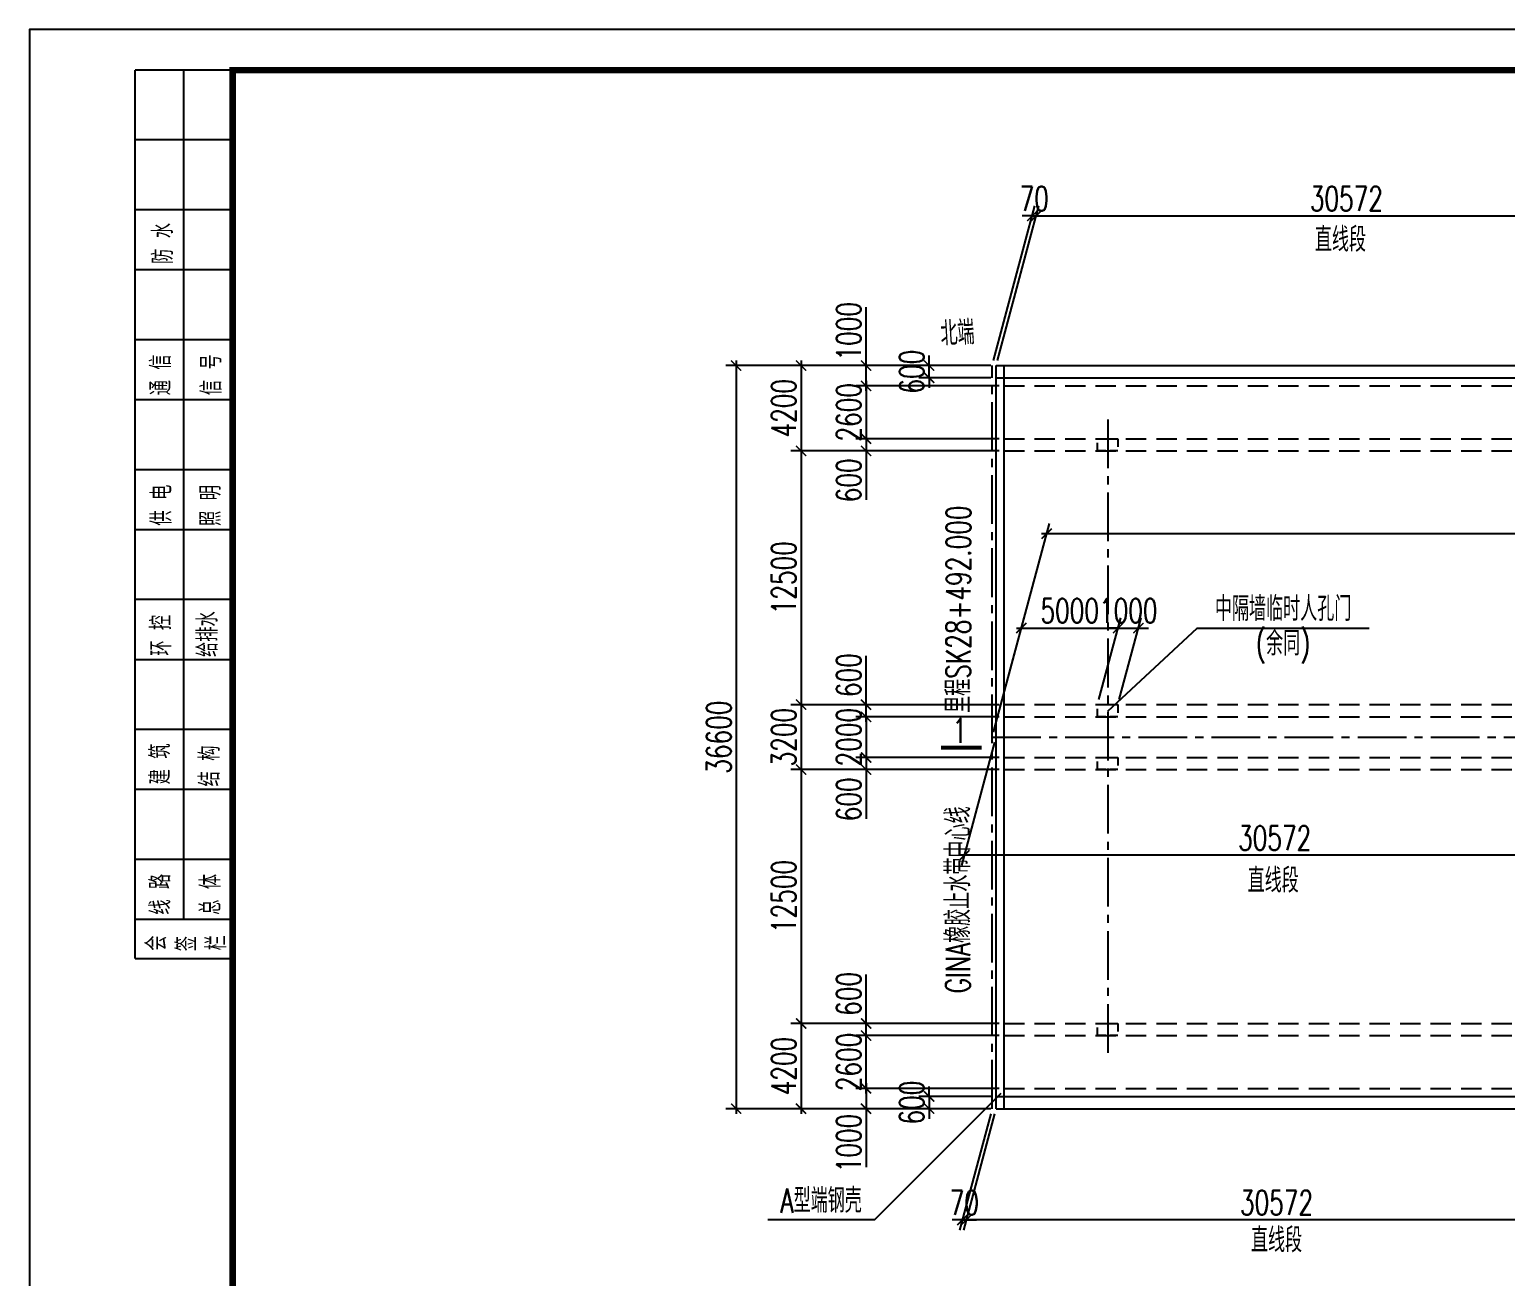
# Model space of a CAD drawing. Extents: x 469178 to 607089, y 116135 to 145965.
# Drawn here: x 469178 to 487349, y 130480 to 145835 of the extents above; entities that cross this region are included whole.
import ezdxf

# ---------------------------------------------------------------- set-up
doc = ezdxf.new("R2010")
doc.units = 0
doc.header["$LTSCALE"] = 100
doc.header["$MEASUREMENT"] = 0
for name, pattern in [('CENTER2', [1.125, 0.75, -0.125, 0.125, -0.125]), ('DASHED', [0.75, 0.5, -0.25]), ('DASHED2', [0.375, 0.25, -0.125])]:
    doc.linetypes.add(name, pattern=pattern)
doc.layers.get('0').update_dxf_attribs({"linetype": 'CONTINUOUS'})
doc.layers.get('Defpoints').update_dxf_attribs({"linetype": 'CONTINUOUS'})
for name, color, linetype in [('01 标  注', 1, 'CONTINUOUS'), ('02 结  构', 5, 'CONTINUOUS'), ('4', 4, 'CONTINUOUS'), ('辅助线', 1, 'CONTINUOUS')]:
    doc.layers.add(name, color=color, linetype=linetype)
doc.styles.get("Standard").update_dxf_attribs({"font": 'txt1.shx', "width": 0.7, "bigfont": 'hztxt.shx'})
doc.styles.add('TK', font='romanc.shx', dxfattribs={"width": 0.75, "bigfont": 'hztxt.shx'})
doc.dimstyles.new('1：400', dxfattribs={"dimscale": 100, "dimtxt": 3, "dimasz": 1.25, "dimexe": 1.25, "dimexo": 0.625, "dimtad": 1, "dimdec": 0, "dimlfac": 4, "dimdsep": 46, "dimtxsty": 'Standard', "dimblk": 'ARCHTICK', "dimcen": 2.5, "dimdle": 0.625, "dimclrt": 1, "dimadec": 0, "dimazin": 1, "dimtfac": 1, "dimtdec": 0, "dimtix": 1, "dimtmove": 0, "dimatfit": 3, "dimfxl": 0, "dimarcsym": 0})

# ---------------------------------------------------------------- blocks, each defined once
blk = doc.blocks.new('_ArchTick')
at = {"color": 0, "linetype": 'ByBlock', "const_width": 0.15}
blk.add_lwpolyline([(-0.5, -0.5), (0.5, 0.5)], dxfattribs=at)
blk = doc.blocks.new('*D4')
at = {"layer": '01 标  注', "color": 0, "lineweight": -2, "ltscale": 4}
for p, q in [((481093, 141759), (481604, 143664)), ((488734, 141759), (489244, 143664)), ((481508, 143539), (489273, 143539))]:
    blk.add_line(p, q, dxfattribs=at)
at = {"layer": 'Defpoints', "color": 0, "ltscale": 4}
for p in [(489211, 143539), (481077, 141696), (488717, 141696)]:
    blk.add_point(p, dxfattribs=at)
at = {"layer": '01 标  注', "color": 0, "lineweight": -2, "ltscale": 4, "xscale": 125, "yscale": 125, "zscale": 125, "rotation": 180}
blk.add_blockref('_ArchTick', (481570, 143539), dxfattribs=at)
at = {"layer": '01 标  注', "color": 0, "lineweight": -2, "ltscale": 4, "xscale": 125, "yscale": 125, "zscale": 125}
blk.add_blockref('_ArchTick', (489211, 143539), dxfattribs=at)
at = {"layer": '01 标  注', "color": 1, "ltscale": 4, "insert": (485390, 143752), "char_height": 300, "attachment_point": 5}
blk.add_mtext('30572', dxfattribs=at)
blk = doc.blocks.new('*D33')
at = {"layer": '01 标  注', "color": 0, "lineweight": -2, "ltscale": 4}
for p, q in [((479477, 141696), (479477, 142417)), ((481014, 141696), (479352, 141696)), ((479477, 141384), (479477, 141696)), ((481014, 141446), (479352, 141446))]:
    blk.add_line(p, q, dxfattribs=at)
at = {"layer": 'Defpoints', "color": 0, "ltscale": 4}
for p in [(479477, 141696), (481077, 141696), (481077, 141446)]:
    blk.add_point(p, dxfattribs=at)
at = {"layer": '01 标  注', "color": 0, "lineweight": -2, "ltscale": 4, "xscale": 125, "yscale": 125, "zscale": 125}
for p, rotation in [((479477, 141696), 90), ((479477, 141446), 270)]:
    blk.add_blockref('_ArchTick', p, dxfattribs=dict(at, rotation=rotation))
at = {"layer": '01 标  注', "color": 1, "ltscale": 4, "insert": (479264, 142119), "char_height": 300, "attachment_point": 5, "rotation": 90}
blk.add_mtext('1000', dxfattribs=at)
blk = doc.blocks.new('*D34')
at = {"layer": '01 标  注', "color": 0, "lineweight": -2, "ltscale": 4}
for p, q in [((481114, 141446), (479352, 141446)), ((479477, 141509), (479477, 140734)), ((481114, 140796), (479352, 140796))]:
    blk.add_line(p, q, dxfattribs=at)
at = {"layer": 'Defpoints', "color": 0, "ltscale": 4}
for p in [(481177, 141446), (479477, 140796), (481177, 140796)]:
    blk.add_point(p, dxfattribs=at)
at = {"layer": '01 标  注', "color": 0, "lineweight": -2, "ltscale": 4, "xscale": 125, "yscale": 125, "zscale": 125}
for p, rotation in [((479477, 141446), 90), ((479477, 140796), 270)]:
    blk.add_blockref('_ArchTick', p, dxfattribs=dict(at, rotation=rotation))
at = {"layer": '01 标  注', "color": 1, "ltscale": 4, "insert": (479264, 141121), "char_height": 300, "attachment_point": 5, "rotation": 90}
blk.add_mtext('2600', dxfattribs=at)
blk = doc.blocks.new('*D35')
at = {"layer": '01 标  注', "color": 0, "lineweight": -2, "ltscale": 4}
for p, q in [((479477, 140859), (479477, 140646)), ((481114, 140796), (479352, 140796)), ((481114, 140646), (479352, 140646)), ((479477, 140646), (479477, 140045))]:
    blk.add_line(p, q, dxfattribs=at)
at = {"layer": 'Defpoints', "color": 0, "ltscale": 4}
for p in [(479477, 140646), (481177, 140796), (481177, 140646)]:
    blk.add_point(p, dxfattribs=at)
at = {"layer": '01 标  注', "color": 0, "lineweight": -2, "ltscale": 4, "xscale": 125, "yscale": 125, "zscale": 125}
for p, rotation in [((479477, 140796), 90), ((479477, 140646), 270)]:
    blk.add_blockref('_ArchTick', p, dxfattribs=dict(at, rotation=rotation))
at = {"layer": '01 标  注', "color": 1, "ltscale": 4, "insert": (479264, 140283), "char_height": 300, "attachment_point": 5, "rotation": 90}
blk.add_mtext('600', dxfattribs=at)
blk = doc.blocks.new('*D36')
at = {"layer": '01 标  注', "color": 0, "lineweight": -2, "ltscale": 4}
for p, q in [((479477, 132859), (479477, 132546)), ((481014, 132796), (479352, 132796)), ((481014, 132546), (479352, 132546)), ((479477, 132546), (479477, 131826))]:
    blk.add_line(p, q, dxfattribs=at)
at = {"layer": 'Defpoints', "color": 0, "ltscale": 4}
for p in [(481077, 132796), (479477, 132546), (481077, 132546)]:
    blk.add_point(p, dxfattribs=at)
at = {"layer": '01 标  注', "color": 0, "lineweight": -2, "ltscale": 4, "xscale": 125, "yscale": 125, "zscale": 125}
for p, rotation in [((479477, 132796), 90), ((479477, 132546), 270)]:
    blk.add_blockref('_ArchTick', p, dxfattribs=dict(at, rotation=rotation))
at = {"layer": '01 标  注', "color": 1, "ltscale": 4, "insert": (479264, 132123), "char_height": 300, "attachment_point": 5, "rotation": 90}
blk.add_mtext('1000', dxfattribs=at)
blk = doc.blocks.new('*D37')
at = {"layer": '01 标  注', "color": 0, "lineweight": -2, "ltscale": 4}
for p, q in [((481114, 133446), (479352, 133446)), ((479477, 132734), (479477, 133509)), ((481114, 132796), (479352, 132796))]:
    blk.add_line(p, q, dxfattribs=at)
at = {"layer": 'Defpoints', "color": 0, "ltscale": 4}
for p in [(479477, 133446), (481177, 133446), (481177, 132796)]:
    blk.add_point(p, dxfattribs=at)
at = {"layer": '01 标  注', "color": 0, "lineweight": -2, "ltscale": 4, "xscale": 125, "yscale": 125, "zscale": 125}
for p, rotation in [((479477, 133446), 90), ((479477, 132796), 270)]:
    blk.add_blockref('_ArchTick', p, dxfattribs=dict(at, rotation=rotation))
at = {"layer": '01 标  注', "color": 1, "ltscale": 4, "insert": (479264, 133121), "char_height": 300, "attachment_point": 5, "rotation": 90}
blk.add_mtext('2600', dxfattribs=at)
blk = doc.blocks.new('*D38')
at = {"layer": '01 标  注', "color": 0, "lineweight": -2, "ltscale": 4}
for p, q in [((479477, 133596), (479477, 134198)), ((481114, 133596), (479352, 133596)), ((479477, 133384), (479477, 133596)), ((481114, 133446), (479352, 133446))]:
    blk.add_line(p, q, dxfattribs=at)
at = {"layer": 'Defpoints', "color": 0, "ltscale": 4}
for p in [(479477, 133596), (481177, 133596), (481177, 133446)]:
    blk.add_point(p, dxfattribs=at)
at = {"layer": '01 标  注', "color": 0, "lineweight": -2, "ltscale": 4, "xscale": 125, "yscale": 125, "zscale": 125}
for p, rotation in [((479477, 133596), 90), ((479477, 133446), 270)]:
    blk.add_blockref('_ArchTick', p, dxfattribs=dict(at, rotation=rotation))
at = {"layer": '01 标  注', "color": 1, "ltscale": 4, "insert": (479264, 133960), "char_height": 300, "attachment_point": 5, "rotation": 90}
blk.add_mtext('600', dxfattribs=at)
blk = doc.blocks.new('*D39')
at = {"layer": '01 标  注', "color": 0, "lineweight": -2, "ltscale": 4}
for p, q in [((481114, 140646), (478552, 140646)), ((478677, 140709), (478677, 137459)), ((481114, 137521), (478552, 137521))]:
    blk.add_line(p, q, dxfattribs=at)
at = {"layer": 'Defpoints', "color": 0, "ltscale": 4}
for p in [(481177, 140646), (478677, 137521), (481177, 137521)]:
    blk.add_point(p, dxfattribs=at)
at = {"layer": '01 标  注', "color": 0, "lineweight": -2, "ltscale": 4, "xscale": 125, "yscale": 125, "zscale": 125}
for p, rotation in [((478677, 140646), 90), ((478677, 137521), 270)]:
    blk.add_blockref('_ArchTick', p, dxfattribs=dict(at, rotation=rotation))
at = {"layer": '01 标  注', "color": 1, "ltscale": 4, "insert": (478464, 139084), "char_height": 300, "attachment_point": 5, "rotation": 90}
blk.add_mtext('12500', dxfattribs=at)
blk = doc.blocks.new('*D40')
at = {"layer": '01 标  注', "color": 0, "lineweight": -2, "ltscale": 4}
for p, q in [((479477, 137371), (479477, 137496)), ((481114, 137371), (479352, 137371)), ((479477, 137371), (479477, 136871)), ((481114, 136871), (479352, 136871)), ((479477, 136871), (479477, 136746))]:
    blk.add_line(p, q, dxfattribs=at)
at = {"layer": 'Defpoints', "color": 0, "ltscale": 4}
for p in [(481177, 137371), (479477, 136871), (481177, 136871)]:
    blk.add_point(p, dxfattribs=at)
at = {"layer": '01 标  注', "color": 0, "lineweight": -2, "ltscale": 4, "xscale": 125, "yscale": 125, "zscale": 125}
for p, rotation in [((479477, 137371), 270), ((479477, 136871), 90)]:
    blk.add_blockref('_ArchTick', p, dxfattribs=dict(at, rotation=rotation))
at = {"layer": '01 标  注', "color": 1, "ltscale": 4, "insert": (479264, 137121), "char_height": 300, "attachment_point": 5, "rotation": 90}
blk.add_mtext('2000', dxfattribs=at)
blk = doc.blocks.new('*D41')
at = {"layer": '01 标  注', "color": 0, "lineweight": -2, "ltscale": 4}
for p, q in [((481114, 136871), (479352, 136871)), ((479477, 136934), (479477, 136721)), ((481114, 136721), (479352, 136721)), ((479477, 136721), (479477, 136117))]:
    blk.add_line(p, q, dxfattribs=at)
at = {"layer": 'Defpoints', "color": 0, "ltscale": 4}
for p in [(481177, 136871), (479477, 136721), (481177, 136721)]:
    blk.add_point(p, dxfattribs=at)
at = {"layer": '01 标  注', "color": 0, "lineweight": -2, "ltscale": 4, "xscale": 125, "yscale": 125, "zscale": 125}
for p, rotation in [((479477, 136871), 90), ((479477, 136721), 270)]:
    blk.add_blockref('_ArchTick', p, dxfattribs=dict(at, rotation=rotation))
at = {"layer": '01 标  注', "color": 1, "ltscale": 4, "insert": (479264, 136355), "char_height": 300, "attachment_point": 5, "rotation": 90}
blk.add_mtext('600', dxfattribs=at)
blk = doc.blocks.new('*D42')
at = {"layer": '01 标  注', "color": 0, "lineweight": -2, "ltscale": 4}
for p, q in [((479477, 137521), (479477, 138123)), ((481114, 137521), (479352, 137521)), ((479477, 137309), (479477, 137521)), ((481114, 137371), (479352, 137371))]:
    blk.add_line(p, q, dxfattribs=at)
at = {"layer": 'Defpoints', "color": 0, "ltscale": 4}
for p in [(479477, 137521), (481177, 137521), (481177, 137371)]:
    blk.add_point(p, dxfattribs=at)
at = {"layer": '01 标  注', "color": 0, "lineweight": -2, "ltscale": 4, "xscale": 125, "yscale": 125, "zscale": 125}
for p, rotation in [((479477, 137521), 90), ((479477, 137371), 270)]:
    blk.add_blockref('_ArchTick', p, dxfattribs=dict(at, rotation=rotation))
at = {"layer": '01 标  注', "color": 1, "ltscale": 4, "insert": (479264, 137885), "char_height": 300, "attachment_point": 5, "rotation": 90}
blk.add_mtext('600', dxfattribs=at)
blk = doc.blocks.new('*D43')
at = {"layer": '01 标  注', "color": 0, "lineweight": -2, "ltscale": 4}
for p, q in [((478677, 141759), (478677, 140584)), ((481014, 141696), (478552, 141696)), ((481114, 140646), (478552, 140646))]:
    blk.add_line(p, q, dxfattribs=at)
at = {"layer": 'Defpoints', "color": 0, "ltscale": 4}
for p in [(481077, 141696), (478677, 140646), (481177, 140646)]:
    blk.add_point(p, dxfattribs=at)
at = {"layer": '01 标  注', "color": 0, "lineweight": -2, "ltscale": 4, "xscale": 125, "yscale": 125, "zscale": 125}
for p, rotation in [((478677, 141696), 90), ((478677, 140646), 270)]:
    blk.add_blockref('_ArchTick', p, dxfattribs=dict(at, rotation=rotation))
at = {"layer": '01 标  注', "color": 1, "ltscale": 4, "insert": (478464, 141171), "char_height": 300, "attachment_point": 5, "rotation": 90}
blk.add_mtext('4200', dxfattribs=at)
blk = doc.blocks.new('*D44')
at = {"layer": '01 标  注', "color": 0, "lineweight": -2, "ltscale": 4}
for p, q in [((478677, 137584), (478677, 136659)), ((481114, 137521), (478552, 137521)), ((481114, 136721), (478552, 136721))]:
    blk.add_line(p, q, dxfattribs=at)
at = {"layer": 'Defpoints', "color": 0, "ltscale": 4}
for p in [(481177, 137521), (478677, 136721), (481177, 136721)]:
    blk.add_point(p, dxfattribs=at)
at = {"layer": '01 标  注', "color": 0, "lineweight": -2, "ltscale": 4, "xscale": 125, "yscale": 125, "zscale": 125}
for p, rotation in [((478677, 137521), 90), ((478677, 136721), 270)]:
    blk.add_blockref('_ArchTick', p, dxfattribs=dict(at, rotation=rotation))
at = {"layer": '01 标  注', "color": 1, "ltscale": 4, "insert": (478464, 137121), "char_height": 300, "attachment_point": 5, "rotation": 90}
blk.add_mtext('3200', dxfattribs=at)
blk = doc.blocks.new('*D45')
at = {"layer": '01 标  注', "color": 0, "lineweight": -2, "ltscale": 4}
for p, q in [((481114, 136721), (478552, 136721)), ((478677, 136784), (478677, 133534)), ((481114, 133596), (478552, 133596))]:
    blk.add_line(p, q, dxfattribs=at)
at = {"layer": 'Defpoints', "color": 0, "ltscale": 4}
for p in [(481177, 136721), (478677, 133596), (481177, 133596)]:
    blk.add_point(p, dxfattribs=at)
at = {"layer": '01 标  注', "color": 0, "lineweight": -2, "ltscale": 4, "xscale": 125, "yscale": 125, "zscale": 125}
for p, rotation in [((478677, 136721), 90), ((478677, 133596), 270)]:
    blk.add_blockref('_ArchTick', p, dxfattribs=dict(at, rotation=rotation))
at = {"layer": '01 标  注', "color": 1, "ltscale": 4, "insert": (478464, 135159), "char_height": 300, "attachment_point": 5, "rotation": 90}
blk.add_mtext('12500', dxfattribs=at)
blk = doc.blocks.new('*D46')
at = {"layer": '01 标  注', "color": 0, "lineweight": -2, "ltscale": 4}
for p, q in [((481114, 133596), (478552, 133596)), ((478677, 133659), (478677, 132484)), ((481014, 132546), (478552, 132546))]:
    blk.add_line(p, q, dxfattribs=at)
at = {"layer": 'Defpoints', "color": 0, "ltscale": 4}
for p in [(481177, 133596), (478677, 132546), (481077, 132546)]:
    blk.add_point(p, dxfattribs=at)
at = {"layer": '01 标  注', "color": 0, "lineweight": -2, "ltscale": 4, "xscale": 125, "yscale": 125, "zscale": 125}
for p, rotation in [((478677, 133596), 90), ((478677, 132546), 270)]:
    blk.add_blockref('_ArchTick', p, dxfattribs=dict(at, rotation=rotation))
at = {"layer": '01 标  注', "color": 1, "ltscale": 4, "insert": (478464, 133071), "char_height": 300, "attachment_point": 5, "rotation": 90}
blk.add_mtext('4200', dxfattribs=at)
blk = doc.blocks.new('*D47')
at = {"layer": '01 标  注', "color": 0, "lineweight": -2, "ltscale": 4}
for p, q in [((477877, 141759), (477877, 132484)), ((481014, 141696), (477752, 141696)), ((481014, 132546), (477752, 132546))]:
    blk.add_line(p, q, dxfattribs=at)
at = {"layer": 'Defpoints', "color": 0, "ltscale": 4}
for p in [(481077, 141696), (477877, 132546), (481077, 132546)]:
    blk.add_point(p, dxfattribs=at)
at = {"layer": '01 标  注', "color": 0, "lineweight": -2, "ltscale": 4, "xscale": 125, "yscale": 125, "zscale": 125}
for p, rotation in [((477877, 141696), 90), ((477877, 132546), 270)]:
    blk.add_blockref('_ArchTick', p, dxfattribs=dict(at, rotation=rotation))
at = {"layer": '01 标  注', "color": 1, "ltscale": 4, "insert": (477664, 137121), "char_height": 300, "attachment_point": 5, "rotation": 90}
blk.add_mtext('36600', dxfattribs=at)
blk = doc.blocks.new('*D11')
at = {"layer": '01 标  注', "color": 0, "lineweight": -2, "ltscale": 4}
for p, q in [((481060, 137059), (480653, 135541)), ((488700, 137059), (488293, 135541)), ((488389, 135666), (480624, 135666))]:
    blk.add_line(p, q, dxfattribs=at)
at = {"layer": 'Defpoints', "color": 0, "ltscale": 4}
for p in [(481077, 137121), (488717, 137121), (480687, 135666)]:
    blk.add_point(p, dxfattribs=at)
at = {"layer": '01 标  注', "color": 0, "lineweight": -2, "ltscale": 4, "xscale": 125, "yscale": 125, "zscale": 125, "rotation": 180}
blk.add_blockref('_ArchTick', (480687, 135666), dxfattribs=at)
at = {"layer": '01 标  注', "color": 0, "lineweight": -2, "ltscale": 4, "xscale": 125, "yscale": 125, "zscale": 125}
blk.add_blockref('_ArchTick', (488327, 135666), dxfattribs=at)
at = {"layer": '01 标  注', "color": 1, "ltscale": 4, "insert": (484507, 135879), "char_height": 300, "attachment_point": 5}
blk.add_mtext('30572', dxfattribs=at)
blk = doc.blocks.new('*D13')
at = {"layer": '01 标  注', "color": 0, "lineweight": -2, "ltscale": 4}
for p, q in [((481060, 132484), (480676, 131051)), ((488700, 132484), (488316, 131051)), ((488412, 131176), (480647, 131176))]:
    blk.add_line(p, q, dxfattribs=at)
at = {"layer": 'Defpoints', "color": 0, "ltscale": 4}
for p in [(481077, 132546), (488717, 132546), (480710, 131176)]:
    blk.add_point(p, dxfattribs=at)
at = {"layer": '01 标  注', "color": 0, "lineweight": -2, "ltscale": 4, "xscale": 125, "yscale": 125, "zscale": 125, "rotation": 180}
blk.add_blockref('_ArchTick', (480710, 131176), dxfattribs=at)
at = {"layer": '01 标  注', "color": 0, "lineweight": -2, "ltscale": 4, "xscale": 125, "yscale": 125, "zscale": 125}
blk.add_blockref('_ArchTick', (488350, 131176), dxfattribs=at)
at = {"layer": '01 标  注', "color": 1, "ltscale": 4, "insert": (484530, 131389), "char_height": 300, "attachment_point": 5}
blk.add_mtext('30572', dxfattribs=at)
blk = doc.blocks.new('*D14')
at = {"layer": '01 标  注', "color": 0, "lineweight": -2, "ltscale": 4}
for p, q in [((481012, 132484), (480629, 131051)), ((481060, 132484), (480676, 131051)), ((480662, 131176), (480537, 131176)), ((480662, 131176), (480710, 131176)), ((480710, 131176), (480835, 131176))]:
    blk.add_line(p, q, dxfattribs=at)
at = {"layer": 'Defpoints', "color": 0, "ltscale": 4}
for p in [(481029, 132546), (481077, 132546), (480710, 131176)]:
    blk.add_point(p, dxfattribs=at)
at = {"layer": '01 标  注', "color": 0, "lineweight": -2, "ltscale": 4, "xscale": 125, "yscale": 125, "zscale": 125}
blk.add_blockref('_ArchTick', (480662, 131176), dxfattribs=at)
at = {"layer": '01 标  注', "color": 0, "lineweight": -2, "ltscale": 4, "xscale": 125, "yscale": 125, "zscale": 125, "rotation": 180}
blk.add_blockref('_ArchTick', (480710, 131176), dxfattribs=at)
at = {"layer": '01 标  注', "color": 1, "ltscale": 4, "insert": (480686, 131389), "char_height": 300, "attachment_point": 5}
blk.add_mtext('70', dxfattribs=at)
blk = doc.blocks.new('*D9')
at = {"layer": '01 标  注', "color": 0, "lineweight": -2, "ltscale": 4}
for p, q in [((481046, 137184), (481423, 138590)), ((481327, 138465), (482642, 138465)), ((482343, 137584), (482613, 138590))]:
    blk.add_line(p, q, dxfattribs=at)
at = {"layer": 'Defpoints', "color": 0, "ltscale": 4}
for p in [(482580, 138465), (482327, 137521), (481029, 137121)]:
    blk.add_point(p, dxfattribs=at)
at = {"layer": '01 标  注', "color": 0, "lineweight": -2, "ltscale": 4, "xscale": 125, "yscale": 125, "zscale": 125, "rotation": 180}
blk.add_blockref('_ArchTick', (481389, 138465), dxfattribs=at)
at = {"layer": '01 标  注', "color": 0, "lineweight": -2, "ltscale": 4, "xscale": 125, "yscale": 125, "zscale": 125}
blk.add_blockref('_ArchTick', (482580, 138465), dxfattribs=at)
at = {"layer": '01 标  注', "color": 1, "ltscale": 4, "insert": (481984, 138678), "char_height": 300, "attachment_point": 5}
blk.add_mtext('5000', dxfattribs=at)
blk = doc.blocks.new('*D8')
at = {"layer": '01 标  注', "color": 0, "lineweight": -2, "ltscale": 4}
for p, q in [((482343, 137584), (482613, 138590)), ((482580, 138465), (482455, 138465)), ((482580, 138465), (482830, 138465)), ((482593, 137584), (482863, 138590)), ((482830, 138465), (482955, 138465))]:
    blk.add_line(p, q, dxfattribs=at)
at = {"layer": 'Defpoints', "color": 0, "ltscale": 4}
for p in [(482830, 138465), (482327, 137521), (482577, 137521)]:
    blk.add_point(p, dxfattribs=at)
at = {"layer": '01 标  注', "color": 0, "lineweight": -2, "ltscale": 4, "xscale": 125, "yscale": 125, "zscale": 125}
blk.add_blockref('_ArchTick', (482580, 138465), dxfattribs=at)
at = {"layer": '01 标  注', "color": 0, "lineweight": -2, "ltscale": 4, "xscale": 125, "yscale": 125, "zscale": 125, "rotation": 180}
blk.add_blockref('_ArchTick', (482830, 138465), dxfattribs=at)
at = {"layer": '01 标  注', "color": 1, "ltscale": 4, "insert": (482705, 138678), "char_height": 300, "attachment_point": 5}
blk.add_mtext('1000', dxfattribs=at)
blk = doc.blocks.new('*D7')
at = {"layer": '01 标  注', "color": 0, "lineweight": -2}
for p, q in [((481046, 137184), (481734, 139751)), ((502353, 137430), (502975, 139751)), ((503004, 139626), (481638, 139626))]:
    blk.add_line(p, q, dxfattribs=at)
at = {"layer": 'Defpoints', "color": 0}
for p in [(481700, 139626), (502336, 137367), (481029, 137121)]:
    blk.add_point(p, dxfattribs=at)
at = {"layer": '01 标  注', "color": 0, "lineweight": -2, "xscale": 125, "yscale": 125, "zscale": 125, "rotation": 180}
blk.add_blockref('_ArchTick', (481700, 139626), dxfattribs=at)
at = {"layer": '01 标  注', "color": 0, "lineweight": -2, "xscale": 125, "yscale": 125, "zscale": 125}
blk.add_blockref('_ArchTick', (502941, 139626), dxfattribs=at)
at = {"layer": '01 标  注', "color": 1, "insert": (492118, 139838), "char_height": 300, "attachment_point": 5}
blk.add_mtext('管段名义长度85000', dxfattribs=at)
blk = doc.blocks.new('*D100')
at = {"layer": '01 标  注', "color": 0, "lineweight": -2, "ltscale": 4}
for p, q in [((480253, 141696), (480253, 141821)), ((481014, 141696), (480128, 141696)), ((480253, 141546), (480253, 141696)), ((481014, 141546), (480128, 141546)), ((480253, 141546), (480253, 141421))]:
    blk.add_line(p, q, dxfattribs=at)
at = {"layer": 'Defpoints', "color": 0, "ltscale": 4}
for p in [(480253, 141696), (481077, 141696), (481077, 141546)]:
    blk.add_point(p, dxfattribs=at)
at = {"layer": '01 标  注', "color": 0, "lineweight": -2, "ltscale": 4, "xscale": 125, "yscale": 125, "zscale": 125}
for p, rotation in [((480253, 141696), 270), ((480253, 141546), 90)]:
    blk.add_blockref('_ArchTick', p, dxfattribs=dict(at, rotation=rotation))
at = {"layer": '01 标  注', "color": 1, "ltscale": 4, "insert": (480040, 141621), "char_height": 300, "attachment_point": 5, "rotation": 90}
blk.add_mtext('600', dxfattribs=at)
blk = doc.blocks.new('*D101')
at = {"layer": '01 标  注', "color": 0, "lineweight": -2, "ltscale": 4}
for p, q in [((481014, 132696), (480128, 132696)), ((480253, 132696), (480253, 132821)), ((480253, 132696), (480253, 132546)), ((481014, 132546), (480128, 132546)), ((480253, 132546), (480253, 132421))]:
    blk.add_line(p, q, dxfattribs=at)
at = {"layer": 'Defpoints', "color": 0, "ltscale": 4}
for p in [(481077, 132696), (480253, 132546), (481077, 132546)]:
    blk.add_point(p, dxfattribs=at)
at = {"layer": '01 标  注', "color": 0, "lineweight": -2, "ltscale": 4, "xscale": 125, "yscale": 125, "zscale": 125}
for p, rotation in [((480253, 132696), 270), ((480253, 132546), 90)]:
    blk.add_blockref('_ArchTick', p, dxfattribs=dict(at, rotation=rotation))
at = {"layer": '01 标  注', "color": 1, "ltscale": 4, "insert": (480040, 132621), "char_height": 300, "attachment_point": 5, "rotation": 90}
blk.add_mtext('600', dxfattribs=at)
blk = doc.blocks.new('*D15')
at = {"layer": '01 标  注', "color": 0, "lineweight": -2, "ltscale": 4}
for p, q in [((481046, 141759), (481556, 143664)), ((481093, 141759), (481604, 143664)), ((481523, 143539), (481398, 143539)), ((481523, 143539), (481570, 143539)), ((481570, 143539), (481695, 143539))]:
    blk.add_line(p, q, dxfattribs=at)
at = {"layer": 'Defpoints', "color": 0, "ltscale": 4}
for p in [(481570, 143539), (481029, 141696), (481077, 141696)]:
    blk.add_point(p, dxfattribs=at)
at = {"layer": '01 标  注', "color": 0, "lineweight": -2, "ltscale": 4, "xscale": 125, "yscale": 125, "zscale": 125}
blk.add_blockref('_ArchTick', (481523, 143539), dxfattribs=at)
at = {"layer": '01 标  注', "color": 0, "lineweight": -2, "ltscale": 4, "xscale": 125, "yscale": 125, "zscale": 125, "rotation": 180}
blk.add_blockref('_ArchTick', (481570, 143539), dxfattribs=at)
at = {"layer": '01 标  注', "color": 1, "ltscale": 4, "insert": (481547, 143752), "char_height": 300, "attachment_point": 5}
blk.add_mtext('70', dxfattribs=at)

msp = doc.modelspace()

# ---------------------------------------------------------------- linework, layer by layer
for p, q in [((470477.78, 134394.65), (470477.78, 145334.65)), ((471677.78, 145334.65), (470477.78, 145334.65)), ((471077.78, 134874.65), (471077.78, 145334.65)), ((471677.78, 144474.65), (470477.78, 144474.65)), ((471677.78, 143614.65), (470477.78, 143614.65)), ((471677.78, 142874.65), (470477.78, 142874.65)), ((471677.78, 142014.65), (470477.78, 142014.65)), ((471677.78, 141274.65), (470477.78, 141274.65)), ((471677.78, 140414.65), (470477.78, 140414.65)), ((471677.78, 139674.65), (470477.78, 139674.65)), ((471677.78, 138814.65), (470477.78, 138814.65)), ((471677.78, 138074.65), (470477.78, 138074.65)), ((471677.78, 137214.65), (470477.78, 137214.65)), ((471677.78, 136474.65), (470477.78, 136474.65)), ((471677.78, 135614.65), (470477.78, 135614.65)), ((471677.78, 134874.65), (470477.78, 134874.65)), ((470477.78, 134394.65), (471677.78, 134394.65))]:
    msp.add_line(p, q)
msp.add_lwpolyline([(469177.78, 116134.65), (511177.78, 116134.65), (511177.78, 145834.65), (469177.78, 145834.65)], close=True)
at = {"const_width": 80}
msp.add_lwpolyline([(471677.78, 116634.65), (510677.78, 116634.65), (510677.78, 145334.65), (471677.78, 145334.65)], close=True, dxfattribs=at)
at = {"layer": '01 标  注'}
for points in [[(482451.66, 137439.67), (483553.01, 138464.67), (485669.18, 138464.67)], [(481136.61, 132733.96), (479578.83, 131176.18), (478268.69, 131176.18)]]:
    msp.add_lwpolyline(points, dxfattribs=at)
at = {"layer": '01 标  注', "const_width": 50}
msp.add_lwpolyline([(480898.78, 136992.71), (480398.78, 136992.71)], dxfattribs=at)
at = {"layer": '02 结  构', "ltscale": 0.6}
for p, q in [((481076.66, 141696.36), (488716.82, 141696.36)), ((481076.66, 132546.36), (481076.66, 141696.36)), ((481176.66, 132546.36), (481176.66, 141696.36)), ((481076.66, 141546.36), (488716.82, 141546.36)), ((481076.66, 132696.36), (488716.82, 132696.36)), ((481076.66, 132546.36), (488716.82, 132546.36))]:
    msp.add_line(p, q, dxfattribs=at)
at = {"layer": '02 结  构', "linetype": 'DASHED', "ltscale": 5}
msp.add_line((481176.66, 137521.36), (488716.82, 137521.36), dxfattribs=at)
for points in [[(481176.66, 141446.36), (488716.82, 141446.36, 0.00898256), (502032.04, 141685.59, 0.00898256)], [(481176.66, 140796.36), (488716.82, 140796.36, 0.0089827), (502055.59, 141036.02)], [(481176.66, 140646.36), (488716.82, 140646.36, 0.00898273), (502061.03, 140886.11)], [(481176.66, 137371.36), (488716.82, 137371.36, 0.00898342), (502179.71, 137613.26)], [(481176.66, 136871.36), (488716.82, 136871.36, 0.00898353), (502197.83, 137113.59)], [(481176.66, 136721.36), (488716.82, 136721.36, 0.00898356), (502203.26, 136963.69)], [(481176.66, 133596.36), (488716.82, 133596.36, 0.0089842), (502316.51, 133840.74)], [(481176.66, 133446.36), (488716.82, 133446.36, 0.00898424), (502321.94, 133690.84)], [(481176.66, 132796.36), (488716.82, 132796.36, 0.00898437), (502345.5, 133041.27, 0.00898437)]]:
    msp.add_lwpolyline(points, format="xyb", dxfattribs=at)
at = {"layer": '4', "color": 0, "linetype": 'DASHED2', "ltscale": 4}
for points in [[(482326.66, 140646.36), (482326.66, 140796.36), (482576.66, 140796.36), (482576.66, 140646.36)], [(482326.66, 137371.36), (482326.66, 137521.36), (482576.66, 137521.36), (482576.66, 137371.36)], [(482326.66, 136721.36), (482326.66, 136871.36), (482576.66, 136871.36), (482576.66, 136721.36)], [(482326.66, 133446.36), (482326.66, 133596.36), (482576.66, 133596.36), (482576.66, 133446.36)]]:
    msp.add_lwpolyline(points, close=True, dxfattribs=at)
at = {"layer": '辅助线', "linetype": 'CENTER2', "ltscale": 8}
for p, q in [((481029.16, 132546.36), (481029.16, 141696.36)), ((481029.16, 137121.36), (488716.82, 137121.36))]:
    msp.add_line(p, q, dxfattribs=at)
msp.add_lwpolyline([(482451.66, 141033.86), (482451.66, 133208.86)], dxfattribs=at)

# ---------------------------------------------------------------- texts
at = {"style": 'TK', "width": 0.75}
for s, p in [('防 水', (470943.73, 142949.06)), ('通 信', (470918.66, 141330.72)), ('信 号', (471541.68, 141332.66)), ('供 电', (470926.83, 139726.14)), ('照 明', (471532.32, 139721.96)), ('给排水', (471493.37, 138108.31)), ('环 控', (470922.62, 138123.9)), ('建 筑', (470911.34, 136538.99)), ('结 构', (471520.75, 136514.39)), ('线 路', (470913.46, 134934.68)), ('总 体', (471530.19, 134933.23)), ('会', (470864.47, 134491.45)), ('签', (471236.03, 134485.45)), ('栏', (471601.37, 134496.19))]:
    msp.add_text(s, height=250, rotation=90, dxfattribs=at).set_placement(p)
at = {"layer": '01 标  注', "char_height": 300, "attachment_point": 5}
for s, insert in [('直线段', (485317.15, 143248.01)), ('1', (480630.43, 137201.94)), ('直线段', (484489.23, 135356.37)), ('A型端钢壳', (478923.76, 131413.68)), ('直线段', (484530.62, 130927.74))]:
    msp.add_mtext(s, dxfattribs=dict(at, insert=insert))
for s, insert, rotation in [('北端', (480600.94, 142099.44), 3.296911), ('GINA橡胶止水带中心线        里程SK28+492.000', (480611.88, 136969.93), 89.923234), ('中隔墙临时人孔门', (484611.1, 138702.17), 0), ('(余同)', (484611.1, 138227.17), 0)]:
    msp.add_mtext(s, dxfattribs=dict(at, insert=insert, rotation=rotation))

# ---------------------------------------------------------------- dimensions: what is measured, and where the dimension line sits
at = {"layer": '01 标  注', "ltscale": 4}
dim = msp.add_aligned_dim(p1=(481029.16, 141696.36), p2=(481076.66, 141696.36), distance=1842.67, text='70', dimstyle='1：400', dxfattribs=at)
dim.commit()
dim.dimension.update_dxf_attribs({"geometry": '*D15', "text_midpoint": (481546.65, 143751.53)})
for base, p1, p2, picture, middle in [((489210.56, 143539.03), (481076.66, 141696.36), (488716.82, 141696.36), '*D4', (485390.48, 143751.53)), ((480686.73, 135666.13), (488716.82, 137121.36), (481076.66, 137121.36), '*D11', (484506.81, 135878.63)), ((480709.52, 131176.18), (488716.82, 132546.36), (481076.66, 132546.36), '*D13', (484529.6, 131388.68))]:
    dim = msp.add_linear_dim(base=base, p1=p1, p2=p2, angle=180, text='30572', dimstyle='1：400', dxfattribs=at)
    dim.commit()
    dim.dimension.update_dxf_attribs({"geometry": picture, "text_midpoint": middle})
for base, p1, p2, angle, picture, middle in [((479476.66, 141696.36), (481076.66, 141446.36), (481076.66, 141696.36), 269.999991, '*D33', (479476.66, 142119.28)), ((479476.66, 140646.36), (481176.66, 140796.36), (481176.66, 140646.36), 90, '*D35', (479476.66, 140283.12)), ((479476.66, 137521.36), (481176.66, 137371.36), (481176.66, 137521.36), 90, '*D42', (479476.66, 137884.6)), ((479476.66, 136721.36), (481176.66, 136871.36), (481176.66, 136721.36), 270, '*D41', (479476.66, 136355.42)), ((479476.66, 133596.36), (481176.66, 133446.36), (481176.66, 133596.36), 270, '*D38', (479476.66, 133959.6)), ((479476.66, 132546.36), (481076.66, 132796.36), (481076.66, 132546.36), 90.000009, '*D36', (479476.66, 132123.44))]:
    dim = msp.add_linear_dim(base=base, p1=p1, p2=p2, angle=angle, dimstyle='1：400', dxfattribs=at)
    dim.commit()
    dim.dimension.update_dxf_attribs({"geometry": picture, "text_midpoint": middle, "dimtype": 160})
for base, p1, p2, angle, picture, middle in [((480252.91, 141696.36), (481076.66, 141546.36), (481076.66, 141696.36), 90, '*D100', (480040.41, 141621.36)), ((477876.66, 132546.36), (481076.66, 141696.36), (481076.66, 132546.36), 270, '*D47', (477664.16, 137121.36)), ((478676.66, 140646.36), (481076.66, 141696.36), (481176.66, 140646.36), 270, '*D43', (478464.16, 141171.36)), ((479476.66, 140796.36), (481176.66, 141446.36), (481176.66, 140796.36), 90, '*D34', (479264.16, 141121.36)), ((478676.66, 137521.36), (481176.66, 140646.36), (481176.66, 137521.36), 270, '*D39', (478464.16, 139083.86)), ((478676.66, 136721.36), (481176.66, 137521.36), (481176.66, 136721.36), 270, '*D44', (478464.16, 137121.36)), ((479476.66, 136871.36), (481176.66, 137371.36), (481176.66, 136871.36), 270, '*D40', (479264.16, 137121.36)), ((478676.66, 133596.36), (481176.66, 136721.36), (481176.66, 133596.36), 270, '*D45', (478464.16, 135158.86)), ((478676.66, 132546.36), (481176.66, 133596.36), (481076.66, 132546.36), 270, '*D46', (478464.16, 133071.36)), ((479476.66, 133446.36), (481176.66, 132796.36), (481176.66, 133446.36), 270, '*D37', (479264.16, 133121.36)), ((480252.91, 132546.36), (481076.66, 132696.36), (481076.66, 132546.36), 270, '*D101', (480040.41, 132621.36))]:
    dim = msp.add_linear_dim(base=base, p1=p1, p2=p2, angle=angle, dimstyle='1：400', dxfattribs=at)
    dim.commit()
    dim.dimension.update_dxf_attribs({"geometry": picture, "text_midpoint": middle})
at = {"layer": '01 标  注'}
dim = msp.add_linear_dim(base=(481700.19, 139625.68), p1=(502336.17, 137367.03), p2=(481029.16, 137121.36), text='管段名义长度85000', dimstyle='1：400', dxfattribs=at)
dim.commit()
dim.dimension.update_dxf_attribs({"geometry": '*D7', "text_midpoint": (492117.52, 139625.68), "dimtype": 160})
at = {"layer": '01 标  注', "ltscale": 4}
for base, p1, p2, text, picture, middle in [((482579.57, 138465.24), (481029.16, 137121.36), (482326.66, 137521.36), '5000', '*D9', (481984.41, 138677.74)), ((480709.52, 131176.18), (481029.16, 132546.36), (481076.66, 132546.36), '70', '*D14', (480685.77, 131388.68))]:
    dim = msp.add_linear_dim(base=base, p1=p1, p2=p2, text=text, dimstyle='1：400', dxfattribs=at)
    dim.commit()
    dim.dimension.update_dxf_attribs({"geometry": picture, "text_midpoint": middle})
dim = msp.add_linear_dim(base=(482829.57, 138465.24), p1=(482326.66, 137521.36), p2=(482576.66, 137521.36), dimstyle='1：400', dxfattribs=at)
dim.commit()
dim.dimension.update_dxf_attribs({"geometry": '*D8', "text_midpoint": (482704.57, 138677.74)})

doc.saveas('drawing.dxf')
